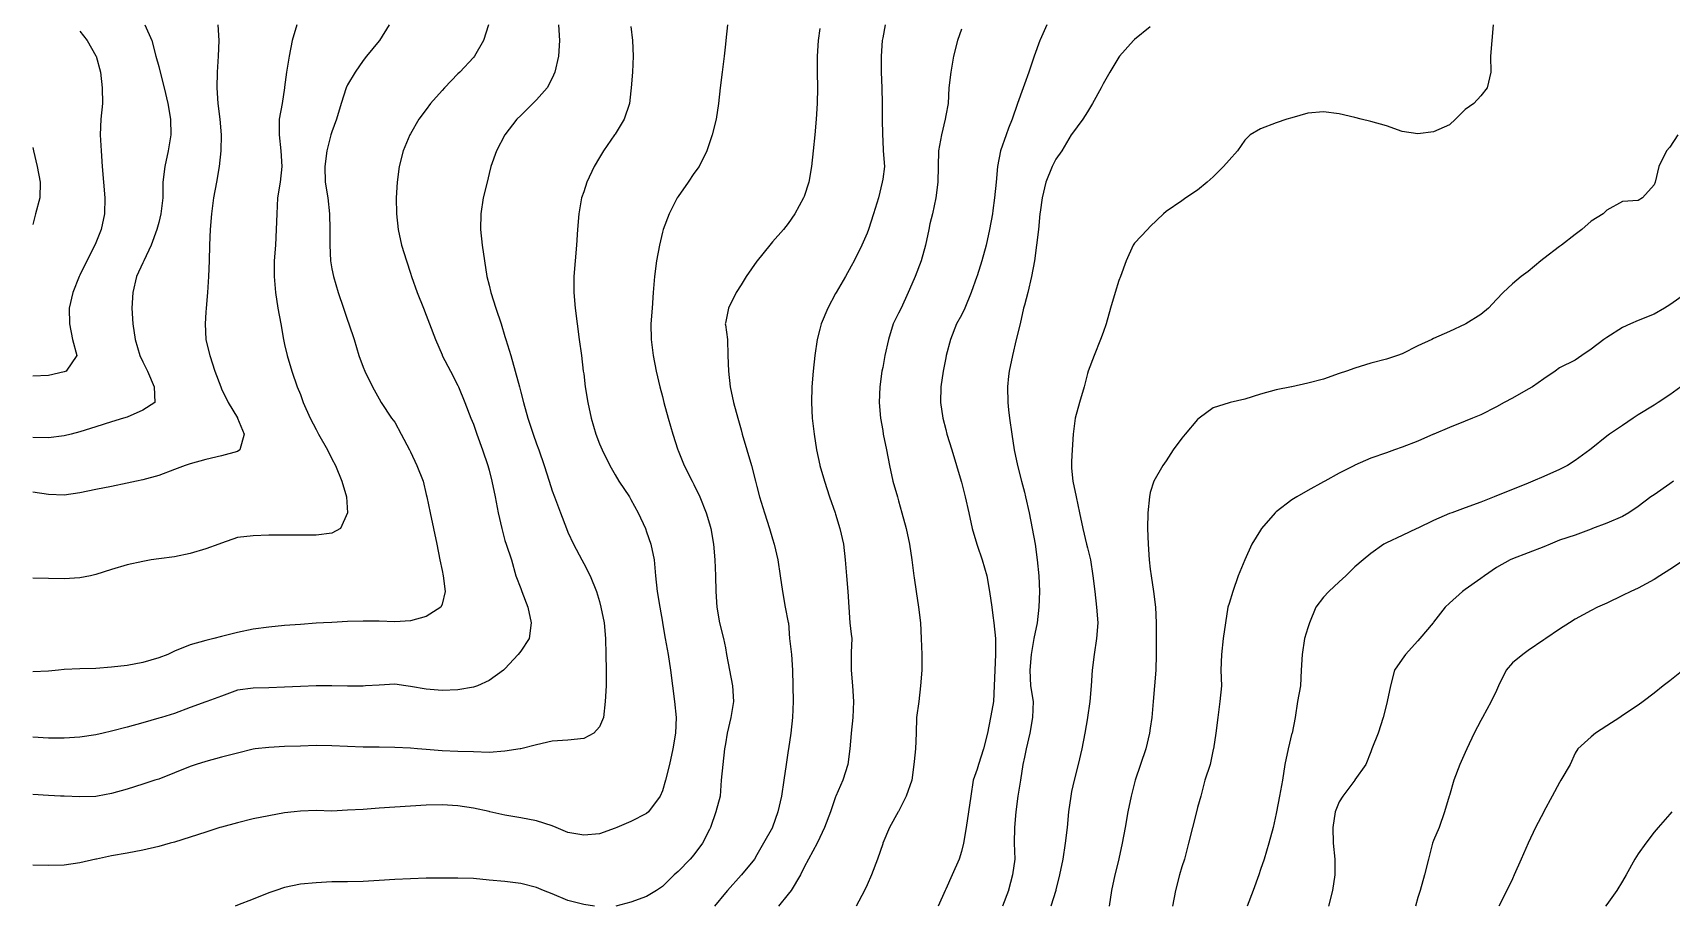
# Model space of a CAD drawing. Extents: x -921 to 579, y -863 to 637.
# Drawn here: x -921.3 to -578.9, y -863.1 to -680.6 of the extents above; entities that cross this region are included whole.
import ezdxf

# ---------------------------------------------------------------- set-up
doc = ezdxf.new("R2010")
doc.units = 0

msp = doc.modelspace()

# ---------------------------------------------------------------- linework, layer by layer
at = {"layer": 'CONTOURS'}
for points in [[(-897.8746, -678.9319, 1520), (-896.4094, -682.2213, 1520), (-895.5343, -685.5108, 1520), (-894.9642, -687.6724, 1520), (-894.6434, -688.8003, 1520), (-893.8024, -692.0898, 1520), (-893.0614, -695.3792, 1520), (-892.4686, -698.6687, 1520), (-892.4272, -701.9582, 1520), (-892.959, -705.2477, 1520), (-893.6651, -708.5371, 1520), (-894.1088, -711.8266, 1520), (-894.0834, -715.1161, 1520), (-894.4973, -718.4055, 1520), (-894.9642, -720.2633, 1520), (-895.3449, -721.695, 1520), (-896.5242, -724.9845, 1520), (-898.0811, -728.274, 1520), (-898.2537, -728.6703, 1520), (-899.6281, -731.5634, 1520), (-900.3694, -734.8529, 1520), (-900.5715, -738.1424, 1520), (-900.3538, -741.4319, 1520), (-899.8799, -744.7213, 1520), (-898.8719, -748.0108, 1520), (-898.2537, -749.3467, 1520), (-897.2932, -751.3003, 1520), (-895.8989, -754.5898, 1520), (-895.7396, -757.8792, 1520), (-898.2537, -759.4566, 1520), (-901.5432, -760.9076, 1520), (-902.3377, -761.1687, 1520), (-904.8327, -761.9418, 1520), (-908.1221, -762.9264, 1520), (-911.4116, -763.9768, 1520), (-913.2312, -764.4582, 1520), (-914.7011, -764.8499, 1520), (-917.9906, -765.259, 1520), (-921.28, -765.1876, 1520)], [(-882.5945, -678.9319, 1530), (-882.4194, -682.2213, 1530), (-882.5085, -685.5108, 1530), (-882.7514, -688.8003, 1530), (-882.8358, -692.0898, 1530), (-882.6343, -695.3792, 1530), (-882.2204, -698.6687, 1530), (-881.8987, -701.9582, 1530), (-881.952, -705.2477, 1530), (-882.3146, -708.5371, 1530), (-882.8793, -711.8266, 1530), (-883.5129, -715.1161, 1530), (-883.9365, -718.4055, 1530), (-884.2186, -721.695, 1530), (-884.3665, -724.9845, 1530), (-884.4135, -728.274, 1530), (-884.5583, -731.5634, 1530), (-884.7787, -734.8529, 1530), (-885.051, -738.1424, 1530), (-885.0958, -738.9792, 1530), (-885.2212, -741.4319, 1530), (-885.0999, -744.7213, 1530), (-885.0958, -744.7383, 1530), (-884.2564, -748.0108, 1530), (-883.2429, -751.3003, 1530), (-881.9996, -754.5898, 1530), (-881.8063, -755.0252, 1530), (-880.4483, -757.8792, 1530), (-878.5169, -761.0909, 1530), (-878.471, -761.1687, 1530), (-877.1165, -764.4582, 1530), (-877.9934, -767.7477, 1530), (-878.5169, -768.0805, 1530), (-881.8063, -769.0012, 1530), (-885.0958, -769.7531, 1530), (-888.3853, -770.6698, 1530), (-889.4367, -771.0371, 1530), (-891.6748, -771.8406, 1530), (-894.9642, -773.0906, 1530), (-898.2537, -774.0052, 1530), (-899.6168, -774.3266, 1530), (-901.5432, -774.7463, 1530), (-904.8327, -775.3978, 1530), (-908.1221, -776.0329, 1530), (-911.4116, -776.7142, 1530), (-914.7011, -777.2037, 1530), (-917.9906, -777.0602, 1530), (-921.28, -776.607, 1530)], [(-866.1023, -678.9319, 1540), (-867.0967, -682.2213, 1540), (-867.7226, -685.5108, 1540), (-868.2342, -688.8003, 1540), (-868.6485, -691.9717, 1540), (-868.6653, -692.0898, 1540), (-869.1773, -695.3792, 1540), (-869.8031, -698.6687, 1540), (-869.7616, -701.9582, 1540), (-869.4395, -705.2477, 1540), (-869.2533, -708.5371, 1540), (-869.6093, -711.8266, 1540), (-870.1051, -715.1161, 1540), (-870.2585, -718.4055, 1540), (-870.3831, -721.695, 1540), (-870.5733, -724.9845, 1540), (-870.8057, -728.274, 1540), (-870.7973, -731.5634, 1540), (-870.5706, -734.8529, 1540), (-870.0765, -738.1424, 1540), (-869.4341, -741.4319, 1540), (-868.8728, -744.7213, 1540), (-868.6485, -745.7316, 1540), (-868.1179, -748.0108, 1540), (-867.1705, -751.3003, 1540), (-866.0174, -754.5898, 1540), (-865.359, -756.2162, 1540), (-864.7575, -757.8792, 1540), (-863.278, -761.1687, 1540), (-862.0695, -763.53, 1540), (-861.5622, -764.4582, 1540), (-859.7105, -767.7477, 1540), (-858.78, -769.6114, 1540), (-858.0468, -771.0371, 1540), (-856.6823, -774.3266, 1540), (-855.7402, -777.6161, 1540), (-855.5167, -780.9055, 1540), (-856.9973, -784.195, 1540), (-858.78, -785.1905, 1540), (-862.0695, -785.6181, 1540), (-865.359, -785.6099, 1540), (-868.6485, -785.6122, 1540), (-871.9379, -785.6117, 1540), (-875.2274, -785.703, 1540), (-878.5169, -786.115, 1540), (-881.8063, -787.2665, 1540), (-882.3925, -787.4845, 1540), (-885.0958, -788.4271, 1540), (-888.3853, -789.4106, 1540), (-891.6748, -790.1287, 1540), (-894.9642, -790.5073, 1540), (-896.5695, -790.774, 1540), (-898.2537, -791.0765, 1540), (-901.5432, -791.8234, 1540), (-904.8327, -792.7464, 1540), (-908.1221, -793.8199, 1540), (-909.2245, -794.0634, 1540), (-911.4116, -794.4967, 1540), (-914.7011, -794.7015, 1540), (-917.9906, -794.6473, 1540), (-921.28, -794.6151, 1540)], [(-846.7742, -678.9319, 1550), (-848.851, -682.2213, 1550), (-848.9116, -682.2944, 1550), (-851.5077, -685.5108, 1550), (-852.2011, -686.3946, 1550), (-853.9355, -688.8003, 1550), (-855.4906, -691.4765, 1550), (-855.7878, -692.0898, 1550), (-856.8347, -695.3792, 1550), (-857.839, -698.6687, 1550), (-858.78, -701.3018, 1550), (-858.984, -701.9582, 1550), (-859.8161, -705.2477, 1550), (-860.2083, -708.5371, 1550), (-860.146, -711.8266, 1550), (-859.6287, -715.1161, 1550), (-859.282, -718.4055, 1550), (-859.1775, -721.695, 1550), (-859.198, -724.9845, 1550), (-859.0848, -728.274, 1550), (-858.78, -729.9174, 1550), (-858.4482, -731.5634, 1550), (-857.4899, -734.8529, 1550), (-856.3716, -738.1424, 1550), (-855.4906, -740.6495, 1550), (-855.2011, -741.4319, 1550), (-854.119, -744.7213, 1550), (-853.1461, -748.0108, 1550), (-852.2011, -750.5047, 1550), (-851.8553, -751.3003, 1550), (-850.261, -754.5898, 1550), (-848.9116, -757.0974, 1550), (-848.4384, -757.8792, 1550), (-846.2949, -761.1687, 1550), (-845.6221, -762.0101, 1550), (-844.266, -764.4582, 1550), (-842.5535, -767.7477, 1550), (-842.3327, -768.1976, 1550), (-840.997, -771.0371, 1550), (-839.7245, -774.3266, 1550), (-839.0432, -777.1075, 1550), (-838.9101, -777.6161, 1550), (-838.2259, -780.9055, 1550), (-837.524, -784.195, 1550), (-836.8476, -787.4845, 1550), (-836.2024, -790.774, 1550), (-835.7537, -793.009, 1550), (-835.5278, -794.0634, 1550), (-835.1202, -797.3529, 1550), (-835.7537, -800.0012, 1550), (-836.0321, -800.6424, 1550), (-839.0432, -802.5716, 1550), (-842.3327, -803.4701, 1550), (-845.6221, -803.6874, 1550), (-848.9116, -803.5545, 1550), (-852.2011, -803.5532, 1550), (-855.4906, -803.6546, 1550), (-858.78, -803.8192, 1550), (-860.5042, -803.9319, 1550), (-862.0695, -804.018, 1550), (-865.359, -804.2504, 1550), (-868.6485, -804.5006, 1550), (-871.9379, -804.823, 1550), (-875.2274, -805.2631, 1550), (-878.5169, -805.9284, 1550), (-881.8063, -806.7872, 1550), (-883.4743, -807.2213, 1550), (-885.0958, -807.5957, 1550), (-888.3853, -808.5426, 1550), (-891.6748, -809.865, 1550), (-893.0879, -810.5108, 1550), (-894.9642, -811.2479, 1550), (-898.2537, -812.205, 1550), (-901.5432, -812.8071, 1550), (-904.8327, -813.1736, 1550), (-908.1221, -813.4529, 1550), (-911.4116, -813.5327, 1550), (-914.7011, -813.6909, 1550), (-915.901, -813.8003, 1550), (-917.9906, -813.9816, 1550), (-921.28, -814.1512, 1550)], [(-826.0513, -678.9319, 1560), (-827.0894, -682.2213, 1560), (-828.9572, -685.5108, 1560), (-829.1748, -685.7714, 1560), (-832.0255, -688.8003, 1560), (-832.4642, -689.1976, 1560), (-835.2118, -692.0898, 1560), (-835.7537, -692.6876, 1560), (-838.1785, -695.3792, 1560), (-839.0432, -696.6013, 1560), (-840.5892, -698.6687, 1560), (-842.3327, -701.6976, 1560), (-842.4826, -701.9582, 1560), (-843.8931, -705.2477, 1560), (-844.7408, -708.5371, 1560), (-845.1086, -711.8266, 1560), (-845.3186, -715.1161, 1560), (-845.296, -718.4055, 1560), (-844.9277, -721.695, 1560), (-844.2042, -724.9845, 1560), (-843.1975, -728.274, 1560), (-842.3327, -730.8654, 1560), (-842.1329, -731.5634, 1560), (-840.9716, -734.8529, 1560), (-839.6486, -738.1424, 1560), (-839.0432, -739.6199, 1560), (-838.3561, -741.4319, 1560), (-837.1498, -744.7213, 1560), (-835.7537, -747.9138, 1560), (-835.707, -748.0108, 1560), (-833.9911, -751.3003, 1560), (-832.4642, -754.2891, 1560), (-832.3217, -754.5898, 1560), (-830.9725, -757.8792, 1560), (-829.7168, -761.1687, 1560), (-829.1748, -762.4247, 1560), (-828.4616, -764.4582, 1560), (-827.271, -767.7477, 1560), (-826.1667, -771.0371, 1560), (-825.8853, -772.0055, 1560), (-825.322, -774.3266, 1560), (-824.672, -777.6161, 1560), (-824.0137, -780.9055, 1560), (-823.2636, -784.195, 1560), (-822.5958, -786.6823, 1560), (-822.3546, -787.4845, 1560), (-821.2346, -790.774, 1560), (-820.2926, -794.0634, 1560), (-819.3063, -796.7398, 1560), (-819.0651, -797.3529, 1560), (-817.8512, -800.6424, 1560), (-817.1052, -803.9319, 1560), (-817.5062, -807.2213, 1560), (-819.3063, -809.8447, 1560), (-819.8208, -810.5108, 1560), (-822.5958, -813.5285, 1560), (-822.8984, -813.8003, 1560), (-825.8853, -815.9748, 1560), (-828.3651, -817.0898, 1560), (-829.1748, -817.3819, 1560), (-832.4642, -817.95, 1560), (-835.7537, -818.0266, 1560), (-839.0432, -817.7441, 1560), (-842.3327, -817.2516, 1560), (-843.3165, -817.0898, 1560), (-845.6221, -816.7001, 1560), (-848.9116, -816.9188, 1560), (-851.7391, -817.0898, 1560), (-852.2011, -817.1177, 1560), (-855.4906, -817.1732, 1560), (-858.78, -817.114, 1560), (-861.9792, -817.0898, 1560), (-862.0695, -817.0891, 1560), (-862.0865, -817.0898, 1560), (-865.359, -817.2121, 1560), (-868.6485, -817.376, 1560), (-871.9379, -817.488, 1560), (-875.2274, -817.5696, 1560), (-878.5169, -817.9793, 1560), (-881.8063, -819.2107, 1560), (-884.9032, -820.3792, 1560), (-885.0958, -820.4453, 1560), (-888.3853, -821.6007, 1560), (-891.6748, -822.8379, 1560), (-894.3837, -823.6687, 1560), (-894.9642, -823.8435, 1560), (-898.2537, -824.7949, 1560), (-901.5432, -825.692, 1560), (-904.8327, -826.5537, 1560), (-906.5638, -826.9582, 1560), (-908.1221, -827.3079, 1560), (-911.4116, -827.8089, 1560), (-914.7011, -828.0167, 1560), (-917.9906, -828.0341, 1560), (-921.28, -827.8153, 1560)], [(-811.4137, -678.9319, 1570), (-811.229, -682.2213, 1570), (-811.4117, -685.5108, 1570), (-812.1419, -688.8003, 1570), (-812.7274, -690.0935, 1570), (-813.7453, -692.0898, 1570), (-816.0169, -694.6245, 1570), (-816.7545, -695.3792, 1570), (-819.3063, -697.9008, 1570), (-820.0899, -698.6687, 1570), (-822.5958, -701.9466, 1570), (-822.6043, -701.9582, 1570), (-824.3435, -705.2477, 1570), (-825.5245, -708.5371, 1570), (-825.8853, -710.0311, 1570), (-826.3108, -711.8266, 1570), (-827.1411, -715.1161, 1570), (-827.6619, -718.4055, 1570), (-827.6897, -721.695, 1570), (-827.3308, -724.9845, 1570), (-826.892, -728.274, 1570), (-826.3635, -731.5634, 1570), (-825.8853, -733.3197, 1570), (-825.5231, -734.8529, 1570), (-824.5258, -738.1424, 1570), (-823.4217, -741.4319, 1570), (-822.5958, -744.0549, 1570), (-822.3909, -744.7213, 1570), (-821.4055, -748.0108, 1570), (-820.4453, -751.3003, 1570), (-819.5887, -754.5898, 1570), (-819.3063, -755.7335, 1570), (-818.7364, -757.8792, 1570), (-817.8142, -761.1687, 1570), (-816.7264, -764.4582, 1570), (-816.0169, -766.4967, 1570), (-815.552, -767.7477, 1570), (-814.3754, -771.0371, 1570), (-813.3935, -774.3266, 1570), (-812.7274, -776.3254, 1570), (-812.2548, -777.6161, 1570), (-811.0187, -780.9055, 1570), (-809.7558, -784.195, 1570), (-809.4379, -784.992, 1570), (-808.2812, -787.4845, 1570), (-806.5284, -790.774, 1570), (-806.1485, -791.4905, 1570), (-804.7816, -794.0634, 1570), (-803.4757, -797.3529, 1570), (-802.859, -799.4324, 1570), (-802.5333, -800.6424, 1570), (-801.8727, -803.9319, 1570), (-801.5826, -807.2213, 1570), (-801.5259, -810.5108, 1570), (-801.4199, -813.8003, 1570), (-801.4345, -817.0898, 1570), (-801.6799, -820.3792, 1570), (-802.0051, -823.6687, 1570), (-802.859, -825.6779, 1570), (-804.0083, -826.9582, 1570), (-806.1485, -828.0608, 1570), (-809.4379, -828.4144, 1570), (-812.7274, -828.6547, 1570), (-816.0169, -829.395, 1570), (-819.3063, -830.2221, 1570), (-819.4192, -830.2477, 1570), (-822.5958, -830.7579, 1570), (-825.8853, -831.0014, 1570), (-829.1748, -830.8673, 1570), (-832.4642, -830.7739, 1570), (-835.7537, -830.6342, 1570), (-839.0432, -830.4085, 1570), (-840.8896, -830.2477, 1570), (-842.3327, -830.1058, 1570), (-845.6221, -829.9672, 1570), (-848.9116, -829.9326, 1570), (-852.2011, -829.8826, 1570), (-855.4906, -829.7642, 1570), (-858.78, -829.5866, 1570), (-862.0695, -829.567, 1570), (-865.359, -829.6619, 1570), (-868.6485, -829.7742, 1570), (-871.9379, -829.9481, 1570), (-874.7823, -830.2477, 1570), (-875.2274, -830.3004, 1570), (-878.5169, -831.1764, 1570), (-881.8063, -832.0217, 1570), (-885.0958, -832.8857, 1570), (-887.1208, -833.5371, 1570), (-888.3853, -833.9595, 1570), (-891.6748, -835.2859, 1570), (-894.9642, -836.5691, 1570), (-895.7797, -836.8266, 1570), (-898.2537, -837.6212, 1570), (-901.5432, -838.6594, 1570), (-904.8327, -839.5676, 1570), (-907.7451, -840.1161, 1570), (-908.1221, -840.1781, 1570), (-911.4116, -840.2684, 1570), (-914.7011, -840.1622, 1570), (-915.4881, -840.1161, 1570), (-917.9906, -839.9774, 1570), (-921.28, -839.7889, 1570)], [(-796.28, -679.2717, 1580), (-795.9435, -682.2213, 1580), (-795.8049, -685.5108, 1580), (-795.912, -688.8003, 1580), (-796.2092, -692.0898, 1580), (-796.28, -692.7416, 1580), (-796.5886, -695.3792, 1580), (-797.6911, -698.6687, 1580), (-799.5695, -701.7549, 1580), (-799.7057, -701.9582, 1580), (-801.9868, -705.2477, 1580), (-802.859, -706.6656, 1580), (-803.9341, -708.5371, 1580), (-805.5202, -711.8266, 1580), (-806.1485, -713.8078, 1580), (-806.5746, -715.1161, 1580), (-807.1606, -718.4055, 1580), (-807.4497, -721.695, 1580), (-807.6215, -724.9845, 1580), (-807.9104, -728.274, 1580), (-808.2261, -731.5634, 1580), (-808.2239, -734.8529, 1580), (-807.9206, -738.1424, 1580), (-807.4804, -741.4319, 1580), (-807.0715, -744.7213, 1580), (-806.6197, -748.0108, 1580), (-806.2246, -751.3003, 1580), (-806.1485, -751.9084, 1580), (-805.8161, -754.5898, 1580), (-805.2962, -757.8792, 1580), (-804.55, -761.1687, 1580), (-803.588, -764.4582, 1580), (-802.859, -766.4887, 1580), (-802.309, -767.7477, 1580), (-800.6642, -771.0371, 1580), (-799.5695, -772.9928, 1580), (-798.7815, -774.3266, 1580), (-796.6033, -777.6161, 1580), (-796.28, -778.1145, 1580), (-794.7762, -780.9055, 1580), (-793.2425, -784.195, 1580), (-792.9906, -784.8851, 1580), (-792.111, -787.4845, 1580), (-791.4272, -790.774, 1580), (-791.1647, -794.0634, 1580), (-790.78, -797.3529, 1580), (-790.2542, -800.6424, 1580), (-789.7011, -803.7869, 1580), (-789.6773, -803.9319, 1580), (-789.0943, -807.2213, 1580), (-788.4797, -810.5108, 1580), (-787.9852, -813.8003, 1580), (-787.5812, -817.0898, 1580), (-787.1752, -820.3792, 1580), (-786.8434, -823.6687, 1580), (-786.9896, -826.9582, 1580), (-787.4823, -830.2477, 1580), (-788.1803, -833.5371, 1580), (-789.0286, -836.8266, 1580), (-789.7011, -838.9936, 1580), (-790.1574, -840.1161, 1580), (-792.575, -843.4055, 1580), (-792.9906, -843.7783, 1580), (-796.28, -845.4157, 1580), (-799.2496, -846.695, 1580), (-799.5695, -846.8464, 1580), (-802.859, -847.9798, 1580), (-806.1485, -848.2992, 1580), (-809.4379, -847.7264, 1580), (-811.874, -846.695, 1580), (-812.7274, -846.3386, 1580), (-816.0169, -845.3013, 1580), (-819.3063, -844.6631, 1580), (-822.5958, -844.0773, 1580), (-825.7514, -843.4055, 1580), (-825.8853, -843.3767, 1580), (-829.1748, -842.6161, 1580), (-832.4642, -842.1393, 1580), (-835.7537, -841.9592, 1580), (-839.0432, -842.0132, 1580), (-842.3327, -842.2048, 1580), (-845.6221, -842.4071, 1580), (-848.9116, -842.6781, 1580), (-852.2011, -842.898, 1580), (-855.4906, -843.093, 1580), (-858.78, -843.2719, 1580), (-862.0695, -843.1141, 1580), (-865.359, -843.2501, 1580), (-866.6326, -843.4055, 1580), (-868.6485, -843.6493, 1580), (-871.9379, -844.2322, 1580), (-875.2274, -844.9072, 1580), (-878.5169, -845.7368, 1580), (-881.8063, -846.5893, 1580), (-882.1923, -846.695, 1580), (-885.0958, -847.654, 1580), (-888.3853, -848.7092, 1580), (-891.6748, -849.7509, 1580), (-892.5414, -849.9845, 1580), (-894.9642, -850.6612, 1580), (-898.2537, -851.4378, 1580), (-901.5432, -852.0437, 1580), (-904.8327, -852.6154, 1580), (-907.9909, -853.274, 1580), (-908.1221, -853.3028, 1580), (-911.4116, -854.1023, 1580), (-914.7011, -854.544, 1580), (-917.9906, -854.6383, 1580), (-921.28, -854.5332, 1580)], [(-911.4116, -680.2616, 1510), (-909.9056, -682.2213, 1510), (-908.1221, -685.3943, 1510), (-908.0607, -685.5108, 1510), (-907.15, -688.8003, 1510), (-906.7509, -692.0898, 1510), (-906.7021, -695.3792, 1510), (-907.071, -698.6687, 1510), (-907.1655, -701.9582, 1510), (-907.0101, -705.2477, 1510), (-906.7618, -708.5371, 1510), (-906.4893, -711.8266, 1510), (-906.1899, -715.1161, 1510), (-906.2651, -718.4055, 1510), (-906.952, -721.695, 1510), (-908.1221, -724.4796, 1510), (-908.3349, -724.9845, 1510), (-909.9699, -728.274, 1510), (-911.4116, -731.2393, 1510), (-911.5712, -731.5634, 1510), (-912.9321, -734.8529, 1510), (-913.651, -738.1424, 1510), (-913.624, -741.4319, 1510), (-912.9581, -744.7213, 1510), (-912.0455, -748.0108, 1510), (-914.3129, -751.3003, 1510), (-914.7011, -751.474, 1510), (-917.9906, -752.2047, 1510), (-921.28, -752.392, 1510)], [(-776.0653, -678.9319, 1590), (-776.4604, -682.2213, 1590), (-776.5432, -683.0093, 1590), (-776.8212, -685.5108, 1590), (-777.1909, -688.8003, 1590), (-777.6011, -692.0898, 1590), (-777.9783, -695.3792, 1590), (-778.4935, -698.6687, 1590), (-779.2646, -701.9582, 1590), (-779.8327, -703.5736, 1590), (-780.3802, -705.2477, 1590), (-782.0095, -708.5371, 1590), (-783.1221, -710.0282, 1590), (-784.3194, -711.8266, 1590), (-786.4116, -714.7822, 1590), (-786.637, -715.1161, 1590), (-788.3108, -718.4055, 1590), (-789.5419, -721.695, 1590), (-789.7011, -722.2955, 1590), (-790.316, -724.9845, 1590), (-790.9396, -728.274, 1590), (-791.3816, -731.5634, 1590), (-791.6335, -734.8529, 1590), (-791.836, -738.1424, 1590), (-792.0854, -741.4319, 1590), (-792.0678, -744.7213, 1590), (-791.6163, -748.0108, 1590), (-790.9805, -751.3003, 1590), (-790.2272, -754.5898, 1590), (-789.7011, -756.5798, 1590), (-789.365, -757.8792, 1590), (-788.4644, -761.1687, 1590), (-787.4897, -764.4582, 1590), (-786.4694, -767.7477, 1590), (-786.4116, -767.9091, 1590), (-785.1629, -771.0371, 1590), (-783.4611, -774.3266, 1590), (-783.1221, -775.019, 1590), (-781.8919, -777.6161, 1590), (-780.5657, -780.9055, 1590), (-779.8327, -783.2362, 1590), (-779.603, -784.195, 1590), (-779.0381, -787.4845, 1590), (-778.7229, -790.774, 1590), (-778.613, -794.0634, 1590), (-778.5409, -797.3529, 1590), (-778.3106, -800.6424, 1590), (-777.7674, -803.9319, 1590), (-776.9122, -807.2213, 1590), (-776.5432, -809.1693, 1590), (-776.3073, -810.5108, 1590), (-775.6531, -813.8003, 1590), (-775.0672, -817.0898, 1590), (-774.8369, -820.3792, 1590), (-775.4272, -823.6687, 1590), (-776.1455, -826.9582, 1590), (-776.5432, -829.1903, 1590), (-776.7002, -830.2477, 1590), (-777.0785, -833.5371, 1590), (-777.3983, -836.8266, 1590), (-777.6363, -840.1161, 1590), (-778.5335, -843.4055, 1590), (-779.6522, -846.695, 1590), (-779.8327, -847.0827, 1590), (-781.3395, -849.9845, 1590), (-783.1221, -852.4214, 1590), (-783.8936, -853.274, 1590), (-786.4116, -855.8578, 1590), (-787.2545, -856.5634, 1590), (-789.7011, -859.0008, 1590), (-790.9426, -859.8529, 1590), (-792.9906, -861.1433, 1590), (-796.28, -862.3196, 1590), (-799.3987, -863.1424, 1590)], [(-756.8063, -679.7207, 1600), (-757.152, -682.2213, 1600), (-757.324, -685.5108, 1600), (-757.3209, -688.8003, 1600), (-757.2799, -692.0898, 1600), (-757.3376, -695.3792, 1600), (-757.5436, -698.6687, 1600), (-757.8426, -701.9582, 1600), (-758.1737, -705.2477, 1600), (-758.5244, -708.5371, 1600), (-759.1007, -711.8266, 1600), (-760.0958, -714.8041, 1600), (-760.2263, -715.1161, 1600), (-762.0355, -718.4055, 1600), (-763.3853, -720.4846, 1600), (-764.3751, -721.695, 1600), (-766.6748, -724.2588, 1600), (-767.2298, -724.9845, 1600), (-769.9023, -728.274, 1600), (-769.9642, -728.3513, 1600), (-772.1842, -731.5634, 1600), (-773.2537, -733.2822, 1600), (-774.2491, -734.8529, 1600), (-775.9003, -738.1424, 1600), (-776.5432, -741.2947, 1600), (-776.5703, -741.4319, 1600), (-776.5432, -741.6158, 1600), (-776.0917, -744.7213, 1600), (-775.9881, -748.0108, 1600), (-775.87, -751.3003, 1600), (-775.5237, -754.5898, 1600), (-774.8073, -757.8792, 1600), (-773.9407, -761.1687, 1600), (-773.2537, -763.5684, 1600), (-772.9993, -764.4582, 1600), (-772.0199, -767.7477, 1600), (-771.0473, -771.0371, 1600), (-770.2052, -774.3266, 1600), (-769.9642, -775.4115, 1600), (-769.4087, -777.6161, 1600), (-768.3768, -780.9055, 1600), (-767.3093, -784.195, 1600), (-766.6748, -786.3643, 1600), (-766.3227, -787.4845, 1600), (-765.5533, -790.774, 1600), (-765.1126, -794.0634, 1600), (-764.6285, -797.3529, 1600), (-764.0293, -800.6424, 1600), (-763.3853, -803.8191, 1600), (-763.3658, -803.9319, 1600), (-763.108, -807.2213, 1600), (-762.6991, -810.5108, 1600), (-762.5232, -813.8003, 1600), (-762.4601, -817.0898, 1600), (-762.3584, -820.3792, 1600), (-762.5305, -823.6687, 1600), (-762.8795, -826.9582, 1600), (-763.3276, -830.2477, 1600), (-763.3853, -830.6246, 1600), (-763.8074, -833.5371, 1600), (-764.3169, -836.8266, 1600), (-764.8034, -840.1161, 1600), (-765.5809, -843.4055, 1600), (-766.6748, -846.5978, 1600), (-766.7173, -846.695, 1600), (-768.5766, -849.9845, 1600), (-769.9642, -852.4219, 1600), (-770.4836, -853.274, 1600), (-773.1461, -856.5634, 1600), (-773.2537, -856.6831, 1600), (-776.0677, -859.8529, 1600), (-776.5432, -860.3715, 1600), (-778.8192, -863.1424, 1600)], [(-743.1445, -678.9319, 1610), (-743.6485, -681.6513, 1610), (-743.7418, -682.2213, 1610), (-743.9811, -685.5108, 1610), (-743.9831, -688.8003, 1610), (-743.8135, -692.0898, 1610), (-743.7703, -695.3792, 1610), (-743.7763, -698.6687, 1610), (-743.7109, -701.9582, 1610), (-743.6485, -703.1249, 1610), (-743.542, -705.2477, 1610), (-743.3105, -708.5371, 1610), (-743.6485, -711.1784, 1610), (-743.7449, -711.8266, 1610), (-744.5545, -715.1161, 1610), (-745.5452, -718.4055, 1610), (-746.6558, -721.695, 1610), (-746.9379, -722.4695, 1610), (-748.0039, -724.9845, 1610), (-749.634, -728.274, 1610), (-750.2274, -729.3656, 1610), (-751.461, -731.5634, 1610), (-753.4067, -734.8529, 1610), (-753.5169, -735.056, 1610), (-755.1428, -738.1424, 1610), (-756.5075, -741.4319, 1610), (-756.8063, -742.5353, 1610), (-757.3798, -744.7213, 1610), (-757.8665, -748.0108, 1610), (-758.2055, -751.3003, 1610), (-758.45, -754.5898, 1610), (-758.5364, -757.8792, 1610), (-758.3993, -761.1687, 1610), (-758.0119, -764.4582, 1610), (-757.4676, -767.7477, 1610), (-756.8063, -770.9702, 1610), (-756.7918, -771.0371, 1610), (-755.8446, -774.3266, 1610), (-754.7549, -777.6161, 1610), (-753.6168, -780.9055, 1610), (-753.5169, -781.2295, 1610), (-752.5876, -784.195, 1610), (-751.8805, -787.4845, 1610), (-751.5151, -790.774, 1610), (-751.2065, -794.0634, 1610), (-750.948, -797.3529, 1610), (-750.7233, -800.6424, 1610), (-750.4945, -803.9319, 1610), (-750.2274, -806.3034, 1610), (-750.1292, -807.2213, 1610), (-750.2274, -810.1166, 1610), (-750.2415, -810.5108, 1610), (-750.2274, -812.9237, 1610), (-750.2219, -813.8003, 1610), (-749.9951, -817.0898, 1610), (-749.7666, -820.3792, 1610), (-749.8722, -823.6687, 1610), (-750.2168, -826.9582, 1610), (-750.2274, -827.075, 1610), (-750.5249, -830.2477, 1610), (-750.9639, -833.5371, 1610), (-751.9581, -836.8266, 1610), (-753.4449, -840.1161, 1610), (-753.5169, -840.3047, 1610), (-754.576, -843.4055, 1610), (-755.8207, -846.695, 1610), (-756.8063, -848.8062, 1610), (-757.3574, -849.9845, 1610), (-759.1828, -853.274, 1610), (-760.0958, -854.98, 1610), (-760.8417, -856.5634, 1610), (-762.7856, -859.8529, 1610), (-763.3853, -860.6488, 1610), (-765.421, -863.1424, 1610)], [(-727.2011, -679.876, 1620), (-728.0472, -682.2213, 1620), (-728.8821, -685.5108, 1620), (-729.4354, -688.8003, 1620), (-729.804, -692.0898, 1620), (-729.9884, -695.3792, 1620), (-730.4906, -697.9203, 1620), (-730.6285, -698.6687, 1620), (-731.3847, -701.9582, 1620), (-731.9643, -705.2477, 1620), (-732.0399, -708.5371, 1620), (-732.1044, -711.8266, 1620), (-732.5484, -715.1161, 1620), (-733.2541, -718.4055, 1620), (-733.78, -720.5132, 1620), (-734.0507, -721.695, 1620), (-734.7133, -724.9845, 1620), (-735.6154, -728.274, 1620), (-736.8533, -731.5634, 1620), (-737.0695, -732.0373, 1620), (-738.3124, -734.8529, 1620), (-739.8302, -738.1424, 1620), (-740.359, -739.2288, 1620), (-741.4611, -741.4319, 1620), (-742.4102, -744.7213, 1620), (-743.1842, -748.0108, 1620), (-743.6485, -750.5258, 1620), (-743.8053, -751.3003, 1620), (-744.2529, -754.5898, 1620), (-744.4204, -757.8792, 1620), (-744.091, -761.1687, 1620), (-743.6485, -763.7515, 1620), (-743.5334, -764.4582, 1620), (-742.8953, -767.7477, 1620), (-742.243, -771.0371, 1620), (-741.5286, -774.3266, 1620), (-740.5941, -777.6161, 1620), (-740.359, -778.4465, 1620), (-739.6394, -780.9055, 1620), (-738.78, -784.195, 1620), (-738.0837, -787.4845, 1620), (-737.5483, -790.774, 1620), (-737.1267, -794.0634, 1620), (-737.0695, -794.4932, 1620), (-736.6542, -797.3529, 1620), (-736.1671, -800.6424, 1620), (-735.7824, -803.9319, 1620), (-735.6122, -807.2213, 1620), (-735.4557, -810.5108, 1620), (-735.4941, -813.8003, 1620), (-735.737, -817.0898, 1620), (-736.1218, -820.3792, 1620), (-736.584, -823.6687, 1620), (-736.669, -826.9582, 1620), (-736.795, -830.2477, 1620), (-737.0695, -832.875, 1620), (-737.1364, -833.5371, 1620), (-737.5895, -836.8266, 1620), (-738.7546, -840.1161, 1620), (-740.359, -843.3238, 1620), (-740.4061, -843.4055, 1620), (-742.2408, -846.695, 1620), (-743.615, -849.9845, 1620), (-743.6485, -850.0886, 1620), (-744.7425, -853.274, 1620), (-745.9808, -856.5634, 1620), (-746.9379, -858.6629, 1620), (-747.4751, -859.8529, 1620), (-749.2147, -863.1424, 1620)], [(-709.3776, -678.9319, 1630), (-710.7537, -682.0595, 1630), (-710.8204, -682.2213, 1630), (-712.029, -685.5108, 1630), (-713.1237, -688.8003, 1630), (-714.0432, -691.3409, 1630), (-714.2855, -692.0898, 1630), (-715.4525, -695.3792, 1630), (-716.6333, -698.6687, 1630), (-717.3327, -700.5044, 1630), (-717.8644, -701.9582, 1630), (-719.0234, -705.2477, 1630), (-719.6965, -708.5371, 1630), (-719.9226, -711.8266, 1630), (-720.2682, -715.1161, 1630), (-720.6221, -717.7149, 1630), (-720.7297, -718.4055, 1630), (-721.3364, -721.695, 1630), (-722.0159, -724.9845, 1630), (-722.9552, -728.274, 1630), (-723.9116, -731.3984, 1630), (-723.9654, -731.5634, 1630), (-725.159, -734.8529, 1630), (-726.5124, -738.1424, 1630), (-727.2011, -739.625, 1630), (-728.2043, -741.4319, 1630), (-729.4877, -744.7213, 1630), (-730.3908, -748.0108, 1630), (-730.4906, -748.5165, 1630), (-731.0426, -751.3003, 1630), (-731.515, -754.5898, 1630), (-731.5561, -757.8792, 1630), (-731.0933, -761.1687, 1630), (-730.4906, -763.4782, 1630), (-730.2383, -764.4582, 1630), (-729.2074, -767.7477, 1630), (-728.2336, -771.0371, 1630), (-727.2503, -774.3266, 1630), (-727.2011, -774.5106, 1630), (-726.4017, -777.6161, 1630), (-725.6861, -780.9055, 1630), (-724.9746, -784.195, 1630), (-723.9769, -787.4845, 1630), (-723.9116, -787.6687, 1630), (-722.8418, -790.774, 1630), (-721.9277, -794.0634, 1630), (-721.3223, -797.3529, 1630), (-720.8807, -800.6424, 1630), (-720.6221, -802.3798, 1630), (-720.4134, -803.9319, 1630), (-720.0844, -807.2213, 1630), (-720.1179, -810.5108, 1630), (-720.2559, -813.8003, 1630), (-720.3932, -817.0898, 1630), (-720.5125, -820.3792, 1630), (-720.6221, -821.0898, 1630), (-721.1134, -823.6687, 1630), (-721.7434, -826.9582, 1630), (-722.5843, -830.2477, 1630), (-723.6113, -833.5371, 1630), (-723.9116, -834.497, 1630), (-724.7477, -836.8266, 1630), (-725.2537, -840.1161, 1630), (-725.7213, -843.4055, 1630), (-726.1821, -846.695, 1630), (-726.7363, -849.9845, 1630), (-727.2011, -851.7345, 1630), (-727.6843, -853.274, 1630), (-729.1579, -856.5634, 1630), (-730.4906, -859.5917, 1630), (-730.6141, -859.8529, 1630), (-732.0985, -863.1424, 1630)], [(-687.7274, -679.3874, 1640), (-691.0169, -681.9926, 1640), (-691.2345, -682.2213, 1640), (-694.1609, -685.5108, 1640), (-694.3063, -685.6987, 1640), (-696.205, -688.8003, 1640), (-697.5958, -691.2698, 1640), (-698.0071, -692.0898, 1640), (-699.8292, -695.3792, 1640), (-700.8853, -697.1087, 1640), (-701.8629, -698.6687, 1640), (-704.1748, -701.8559, 1640), (-704.2374, -701.9582, 1640), (-706.25, -705.2477, 1640), (-707.4642, -707.0063, 1640), (-708.2458, -708.5371, 1640), (-709.5988, -711.8266, 1640), (-710.3554, -715.1161, 1640), (-710.7537, -718.0607, 1640), (-710.7914, -718.4055, 1640), (-711.103, -721.695, 1640), (-711.53, -724.9845, 1640), (-711.9471, -728.274, 1640), (-712.5753, -731.5634, 1640), (-713.3504, -734.8529, 1640), (-714.0432, -737.5503, 1640), (-714.2011, -738.1424, 1640), (-714.9633, -741.4319, 1640), (-715.7827, -744.7213, 1640), (-716.5654, -748.0108, 1640), (-717.2189, -751.3003, 1640), (-717.3327, -752.3488, 1640), (-717.5775, -754.5898, 1640), (-717.5188, -757.8792, 1640), (-717.3327, -759.4004, 1640), (-717.1393, -761.1687, 1640), (-716.6911, -764.4582, 1640), (-716.1789, -767.7477, 1640), (-715.4953, -771.0371, 1640), (-714.6731, -774.3266, 1640), (-714.0432, -776.6315, 1640), (-713.7958, -777.6161, 1640), (-713.0585, -780.9055, 1640), (-712.4048, -784.195, 1640), (-711.8155, -787.4845, 1640), (-711.3648, -790.774, 1640), (-711.0272, -794.0634, 1640), (-710.9015, -797.3529, 1640), (-711.0243, -800.6424, 1640), (-711.3711, -803.9319, 1640), (-712.0381, -807.2213, 1640), (-712.6131, -810.5108, 1640), (-712.8855, -813.8003, 1640), (-712.7458, -817.0898, 1640), (-712.2459, -820.3792, 1640), (-712.3793, -823.6687, 1640), (-712.8982, -826.9582, 1640), (-713.6408, -830.2477, 1640), (-714.0432, -831.9654, 1640), (-714.3708, -833.5371, 1640), (-714.854, -836.8266, 1640), (-715.3982, -840.1161, 1640), (-715.8599, -843.4055, 1640), (-716.1361, -846.695, 1640), (-716.1633, -849.9845, 1640), (-716.0624, -853.274, 1640), (-716.5009, -856.5634, 1640), (-717.3327, -859.7628, 1640), (-717.3595, -859.8529, 1640), (-718.5971, -863.1424, 1640)], [(-616.0952, -678.9319, 1650), (-616.3348, -682.2213, 1650), (-616.644, -685.5108, 1650), (-616.5989, -688.8003, 1650), (-617.3409, -692.0898, 1650), (-618.6485, -693.8071, 1650), (-620.0988, -695.3792, 1650), (-621.9379, -696.6486, 1650), (-623.9408, -698.6687, 1650), (-625.2274, -699.8415, 1650), (-628.5169, -701.3054, 1650), (-631.8063, -701.6951, 1650), (-635.0958, -701.2547, 1650), (-638.3853, -700.0562, 1650), (-641.6748, -699.1526, 1650), (-643.6326, -698.6687, 1650), (-644.9642, -698.3276, 1650), (-648.2537, -697.5712, 1650), (-651.5432, -697.1466, 1650), (-654.8327, -697.4079, 1650), (-658.1221, -698.3522, 1650), (-659.1948, -698.6687, 1650), (-661.4116, -699.4405, 1650), (-664.7011, -700.6539, 1650), (-666.8927, -701.9582, 1650), (-667.9906, -703.0529, 1650), (-669.4886, -705.2477, 1650), (-671.28, -707.2055, 1650), (-672.4172, -708.5371, 1650), (-674.5695, -710.7204, 1650), (-675.8297, -711.8266, 1650), (-677.859, -713.4618, 1650), (-680.3131, -715.1161, 1650), (-681.1485, -715.6944, 1650), (-684.4379, -717.9204, 1650), (-684.9448, -718.4055, 1650), (-687.7274, -721.115, 1650), (-688.3332, -721.695, 1650), (-691.0169, -724.5708, 1650), (-691.304, -724.9845, 1650), (-692.7429, -728.274, 1650), (-693.9838, -731.5634, 1650), (-694.3063, -732.3957, 1650), (-695.0747, -734.8529, 1650), (-696.0583, -738.1424, 1650), (-696.9501, -741.4319, 1650), (-697.5958, -743.2076, 1650), (-698.1176, -744.7213, 1650), (-699.4891, -748.0108, 1650), (-700.7522, -751.3003, 1650), (-700.8853, -751.7772, 1650), (-701.5283, -754.5898, 1650), (-702.5589, -757.8792, 1650), (-703.438, -761.1687, 1650), (-703.8724, -764.4582, 1650), (-704.0388, -767.7477, 1650), (-704.1748, -770.184, 1650), (-704.2145, -771.0371, 1650), (-704.1748, -771.5647, 1650), (-703.9365, -774.3266, 1650), (-703.2102, -777.6161, 1650), (-702.4956, -780.9055, 1650), (-701.8335, -784.195, 1650), (-701.0688, -787.4845, 1650), (-700.8853, -788.2062, 1650), (-700.2403, -790.774, 1650), (-699.7184, -794.0634, 1650), (-699.3083, -797.3529, 1650), (-698.9601, -800.6424, 1650), (-698.7136, -803.9319, 1650), (-699.0067, -807.2213, 1650), (-699.4719, -810.5108, 1650), (-699.8503, -813.8003, 1650), (-700.067, -817.0898, 1650), (-700.3888, -820.3792, 1650), (-700.8744, -823.6687, 1650), (-700.8853, -823.7438, 1650), (-701.4056, -826.9582, 1650), (-702.0303, -830.2477, 1650), (-702.7803, -833.5371, 1650), (-703.6261, -836.8266, 1650), (-704.1748, -839.1853, 1650), (-704.3748, -840.1161, 1650), (-704.8069, -843.4055, 1650), (-705.137, -846.695, 1650), (-705.5376, -849.9845, 1650), (-705.9824, -853.274, 1650), (-706.6805, -856.5634, 1650), (-707.4642, -859.7101, 1650), (-707.4991, -859.8529, 1650), (-708.4868, -863.1424, 1650)], [(-921.28, -704.5477, 1500), (-921.1291, -705.2477, 1500), (-920.3325, -708.5371, 1500), (-919.7273, -711.8266, 1500), (-919.8273, -715.1161, 1500), (-920.6766, -718.4055, 1500), (-921.28, -720.6747, 1500)], [(-577.4811, -701.9582, 1660), (-579.1748, -704.4777, 1660), (-579.8244, -705.2477, 1660), (-581.4352, -708.5371, 1660), (-582.2574, -711.8266, 1660), (-582.4642, -712.3711, 1660), (-584.8805, -715.1161, 1660), (-585.7537, -715.6312, 1660), (-589.0432, -715.8704, 1660), (-592.3327, -717.6931, 1660), (-593.1069, -718.4055, 1660), (-595.6221, -719.9961, 1660), (-597.5531, -721.695, 1660), (-598.9116, -722.7645, 1660), (-601.786, -724.9845, 1660), (-602.2011, -725.2963, 1660), (-605.4906, -727.7458, 1660), (-606.0866, -728.274, 1660), (-608.78, -730.4607, 1660), (-610.2097, -731.5634, 1660), (-612.0695, -733.0746, 1660), (-613.9728, -734.8529, 1660), (-615.359, -736.3491, 1660), (-617.078, -738.1424, 1660), (-618.6485, -739.46, 1660), (-621.7645, -741.4319, 1660), (-621.9379, -741.5297, 1660), (-625.2274, -743.0188, 1660), (-628.5169, -744.5197, 1660), (-628.9297, -744.7213, 1660), (-631.8063, -746.0572, 1660), (-635.0958, -747.6737, 1660), (-636.049, -748.0108, 1660), (-638.3853, -748.7839, 1660), (-641.6748, -749.6688, 1660), (-644.9642, -750.6623, 1660), (-646.7451, -751.3003, 1660), (-648.2537, -751.8214, 1660), (-651.5432, -752.9911, 1660), (-654.8327, -753.8228, 1660), (-658.1221, -754.5638, 1660), (-658.254, -754.5898, 1660), (-661.4116, -755.253, 1660), (-664.7011, -756.1579, 1660), (-667.9906, -757.1723, 1660), (-671.0118, -757.8792, 1660), (-671.28, -757.9411, 1660), (-674.5695, -758.972, 1660), (-677.53, -761.1687, 1660), (-677.859, -761.4304, 1660), (-680.4608, -764.4582, 1660), (-681.1485, -765.2922, 1660), (-682.9379, -767.7477, 1660), (-684.4379, -770.0334, 1660), (-685.1003, -771.0371, 1660), (-686.9839, -774.3266, 1660), (-687.7274, -776.6942, 1660), (-687.925, -777.6161, 1660), (-688.2751, -780.9055, 1660), (-688.3455, -784.195, 1660), (-688.2039, -787.4845, 1660), (-687.9528, -790.774, 1660), (-687.7274, -792.6824, 1660), (-687.5378, -794.0634, 1660), (-687.0403, -797.3529, 1660), (-686.6744, -800.6424, 1660), (-686.5372, -803.9319, 1660), (-686.4983, -807.2213, 1660), (-686.4719, -810.5108, 1660), (-686.5632, -813.8003, 1660), (-686.8451, -817.0898, 1660), (-687.1264, -820.3792, 1660), (-687.4306, -823.6687, 1660), (-687.7274, -825.9015, 1660), (-687.8774, -826.9582, 1660), (-688.6676, -830.2477, 1660), (-689.7887, -833.5371, 1660), (-690.8847, -836.8266, 1660), (-691.0169, -837.33, 1660), (-691.7477, -840.1161, 1660), (-692.43, -843.4055, 1660), (-693.0069, -846.695, 1660), (-693.6087, -849.9845, 1660), (-694.3063, -853.2391, 1660), (-694.3142, -853.274, 1660), (-695.1343, -856.5634, 1660), (-695.8322, -859.8529, 1660), (-696.328, -863.1424, 1660)], [(-575.8853, -735.1745, 1670), (-579.1748, -737.4904, 1670), (-580.2381, -738.1424, 1670), (-582.4642, -739.4415, 1670), (-585.7537, -740.7618, 1670), (-587.3538, -741.4319, 1670), (-589.0432, -742.1599, 1670), (-592.3327, -744.3005, 1670), (-592.9448, -744.7213, 1670), (-595.6221, -746.749, 1670), (-597.5291, -748.0108, 1670), (-598.9116, -749.0488, 1670), (-602.2011, -750.6381, 1670), (-603.1037, -751.3003, 1670), (-605.4906, -752.9424, 1670), (-607.8793, -754.5898, 1670), (-608.78, -755.0942, 1670), (-612.0695, -756.9422, 1670), (-613.7608, -757.8792, 1670), (-615.359, -758.7622, 1670), (-618.6485, -760.4484, 1670), (-620.4211, -761.1687, 1670), (-621.9379, -761.7749, 1670), (-625.2274, -763.1146, 1670), (-628.4714, -764.4582, 1670), (-628.5169, -764.4776, 1670), (-631.8063, -765.9147, 1670), (-635.0958, -767.1947, 1670), (-636.6805, -767.7477, 1670), (-638.3853, -768.3746, 1670), (-641.6748, -769.5184, 1670), (-644.9642, -770.9973, 1670), (-645.0406, -771.0371, 1670), (-648.2537, -772.6206, 1670), (-651.2683, -774.3266, 1670), (-651.5432, -774.4777, 1670), (-654.8327, -776.2392, 1670), (-657.132, -777.6161, 1670), (-658.1221, -778.236, 1670), (-661.4116, -780.6844, 1670), (-661.6513, -780.9055, 1670), (-664.4763, -784.195, 1670), (-664.7011, -784.5405, 1670), (-666.4979, -787.4845, 1670), (-667.9906, -790.7612, 1670), (-667.9965, -790.774, 1670), (-669.3372, -794.0634, 1670), (-670.4896, -797.3529, 1670), (-671.28, -799.8516, 1670), (-671.4971, -800.6424, 1670), (-672.0448, -803.9319, 1670), (-672.5096, -807.2213, 1670), (-672.8745, -810.5108, 1670), (-672.9951, -813.8003, 1670), (-672.8825, -817.0898, 1670), (-673.1837, -820.3792, 1670), (-673.6106, -823.6687, 1670), (-674.0554, -826.9582, 1670), (-674.5407, -830.2477, 1670), (-674.5695, -830.3837, 1670), (-675.2237, -833.5371, 1670), (-676.3025, -836.8266, 1670), (-677.2043, -840.1161, 1670), (-677.859, -842.531, 1670), (-678.0764, -843.4055, 1670), (-678.9206, -846.695, 1670), (-679.7207, -849.9845, 1670), (-680.5904, -853.274, 1670), (-681.1485, -854.8834, 1670), (-681.6296, -856.5634, 1670), (-682.4534, -859.8529, 1670), (-683.0823, -863.1424, 1670)], [(-576.8604, -754.5898, 1680), (-579.1748, -756.2337, 1680), (-581.6298, -757.8792, 1680), (-582.4642, -758.4566, 1680), (-585.7537, -760.4514, 1680), (-586.8038, -761.1687, 1680), (-589.0432, -762.6707, 1680), (-591.7763, -764.4582, 1680), (-592.3327, -764.8741, 1680), (-595.6221, -767.5328, 1680), (-595.8875, -767.7477, 1680), (-598.9116, -770.0211, 1680), (-600.535, -771.0371, 1680), (-602.2011, -771.9022, 1680), (-605.4906, -773.3242, 1680), (-607.823, -774.3266, 1680), (-608.78, -774.6958, 1680), (-612.0695, -776.0233, 1680), (-615.359, -777.3999, 1680), (-615.8909, -777.6161, 1680), (-618.6485, -778.6997, 1680), (-621.9379, -779.8814, 1680), (-624.7454, -780.9055, 1680), (-625.2274, -781.0958, 1680), (-628.5169, -782.5329, 1680), (-631.8063, -784.1063, 1680), (-632.0166, -784.195, 1680), (-635.0958, -785.674, 1680), (-638.3853, -787.1761, 1680), (-638.9311, -787.4845, 1680), (-641.6748, -789.3962, 1680), (-643.2703, -790.774, 1680), (-644.9642, -792.1792, 1680), (-646.8939, -794.0634, 1680), (-648.2537, -795.3445, 1680), (-650.3986, -797.3529, 1680), (-651.5432, -798.5185, 1680), (-653.1524, -800.6424, 1680), (-654.479, -803.9319, 1680), (-654.8327, -804.9606, 1680), (-655.5005, -807.2213, 1680), (-656.0215, -810.5108, 1680), (-656.1868, -813.8003, 1680), (-656.338, -817.0898, 1680), (-656.9457, -820.3792, 1680), (-657.424, -823.6687, 1680), (-658.1124, -826.9582, 1680), (-658.1221, -826.9952, 1680), (-658.9026, -830.2477, 1680), (-659.605, -833.5371, 1680), (-660.1356, -836.8266, 1680), (-660.7326, -840.1161, 1680), (-661.3337, -843.4055, 1680), (-661.4116, -843.7809, 1680), (-662.0219, -846.695, 1680), (-662.9326, -849.9845, 1680), (-663.955, -853.274, 1680), (-664.7011, -855.4454, 1680), (-665.069, -856.5634, 1680), (-666.2265, -859.8529, 1680), (-667.4605, -863.1424, 1680)], [(-578.3985, -774.3266, 1690), (-579.1748, -774.8519, 1690), (-582.4642, -777.1452, 1690), (-583.1353, -777.6161, 1690), (-585.7537, -779.6034, 1690), (-587.729, -780.9055, 1690), (-589.0432, -781.6682, 1690), (-592.3327, -783.0986, 1690), (-595.3052, -784.195, 1690), (-595.6221, -784.3121, 1690), (-598.9116, -785.5681, 1690), (-602.2011, -786.6167, 1690), (-604.1932, -787.4845, 1690), (-605.4906, -788.0474, 1690), (-608.78, -789.2865, 1690), (-612.0695, -790.5536, 1690), (-612.5384, -790.774, 1690), (-615.359, -792.3165, 1690), (-617.8891, -794.0634, 1690), (-618.6485, -794.6714, 1690), (-621.9379, -796.955, 1690), (-622.5112, -797.3529, 1690), (-625.2274, -799.7884, 1690), (-626.0838, -800.6424, 1690), (-628.5169, -803.7669, 1690), (-628.6409, -803.9319, 1690), (-631.4152, -807.2213, 1690), (-631.8063, -807.6947, 1690), (-634.4014, -810.5108, 1690), (-635.0958, -811.5377, 1690), (-636.6724, -813.8003, 1690), (-637.5559, -817.0898, 1690), (-638.2236, -820.3792, 1690), (-638.3853, -820.9727, 1690), (-639.0481, -823.6687, 1690), (-640.124, -826.9582, 1690), (-641.4035, -830.2477, 1690), (-641.6748, -830.9044, 1690), (-642.6628, -833.5371, 1690), (-644.9642, -836.7497, 1690), (-645.0109, -836.8266, 1690), (-647.482, -840.1161, 1690), (-648.2537, -841.2919, 1690), (-649.0851, -843.4055, 1690), (-649.6162, -846.695, 1690), (-649.5169, -849.9845, 1690), (-649.1774, -853.274, 1690), (-649.2021, -856.5634, 1690), (-649.6305, -859.8529, 1690), (-650.4673, -863.1424, 1690)], [(-576.0603, -790.774, 1700), (-579.1748, -792.7581, 1700), (-581.2514, -794.0634, 1700), (-582.4642, -794.8277, 1700), (-585.7537, -796.6414, 1700), (-587.2765, -797.3529, 1700), (-589.0432, -798.2303, 1700), (-592.3327, -799.773, 1700), (-594.2814, -800.6424, 1700), (-595.6221, -801.3204, 1700), (-598.9116, -803.1141, 1700), (-600.1531, -803.9319, 1700), (-602.2011, -805.27, 1700), (-605.092, -807.2213, 1700), (-605.4906, -807.5003, 1700), (-608.78, -809.7179, 1700), (-609.8566, -810.5108, 1700), (-612.0695, -812.2899, 1700), (-613.3312, -813.8003, 1700), (-614.9455, -817.0898, 1700), (-615.359, -818.0658, 1700), (-616.4922, -820.3792, 1700), (-618.3167, -823.6687, 1700), (-618.6485, -824.3353, 1700), (-620.0636, -826.9582, 1700), (-621.6113, -830.2477, 1700), (-621.9379, -831, 1700), (-623.0602, -833.5371, 1700), (-624.3048, -836.8266, 1700), (-625.2274, -839.9727, 1700), (-625.2688, -840.1161, 1700), (-626.2468, -843.4055, 1700), (-627.3729, -846.695, 1700), (-628.5169, -849.4094, 1700), (-628.7358, -849.9845, 1700), (-629.6048, -853.274, 1700), (-630.4563, -856.5634, 1700), (-631.3676, -859.8529, 1700), (-631.8063, -861.3233, 1700), (-632.3311, -863.1424, 1700)], [(-576.3627, -813.8003, 1710), (-579.1748, -816.0245, 1710), (-580.5674, -817.0898, 1710), (-582.4642, -818.5883, 1710), (-584.7521, -820.3792, 1710), (-585.7537, -821.1328, 1710), (-589.0432, -823.2967, 1710), (-589.6318, -823.6687, 1710), (-592.3327, -825.4172, 1710), (-594.6763, -826.9582, 1710), (-595.6221, -827.7054, 1710), (-598.3782, -830.2477, 1710), (-598.9116, -831.157, 1710), (-600.0164, -833.5371, 1710), (-601.9152, -836.8266, 1710), (-602.2011, -837.282, 1710), (-603.7242, -840.1161, 1710), (-605.4906, -843.3769, 1710), (-605.5053, -843.4055, 1710), (-607.2245, -846.695, 1710), (-608.7784, -849.9845, 1710), (-608.78, -849.9881, 1710), (-610.2016, -853.274, 1710), (-611.6732, -856.5634, 1710), (-612.0695, -857.3943, 1710), (-613.2258, -859.8529, 1710), (-614.9288, -863.1424, 1710)], [(-578.7149, -843.4055, 1720), (-579.1748, -843.8954, 1720), (-581.5911, -846.695, 1720), (-582.4642, -847.6558, 1720), (-584.2023, -849.9845, 1720), (-585.7537, -852.2212, 1720), (-586.4843, -853.274, 1720), (-588.2998, -856.5634, 1720), (-589.0432, -857.9073, 1720), (-590.217, -859.8529, 1720), (-592.3327, -862.7992, 1720), (-592.5694, -863.1424, 1720)], [(-803.8618, -863.1424, 1590), (-806.1485, -862.7961, 1590), (-809.4379, -861.9546, 1590), (-812.7274, -860.5812, 1590), (-814.5191, -859.8529, 1590), (-816.0169, -859.2163, 1590), (-819.3063, -858.3959, 1590), (-822.5958, -857.9966, 1590), (-825.8853, -857.703, 1590), (-829.1748, -857.3697, 1590), (-832.4642, -857.3094, 1590), (-835.7537, -857.256, 1590), (-839.0432, -857.2444, 1590), (-842.3327, -857.3932, 1590), (-845.6221, -857.5672, 1590), (-848.9116, -857.7637, 1590), (-852.2011, -857.9435, 1590), (-855.4906, -858.0309, 1590), (-858.78, -858.021, 1590), (-862.0695, -858.2214, 1590), (-865.359, -858.5546, 1590), (-868.6485, -859.2348, 1590), (-870.4669, -859.8529, 1590), (-871.9379, -860.3231, 1590), (-875.2274, -861.6652, 1590), (-878.5169, -862.9398, 1590), (-878.9795, -863.1424, 1590)]]:
    msp.add_polyline3d(points, dxfattribs=at)

doc.saveas('drawing.dxf')
